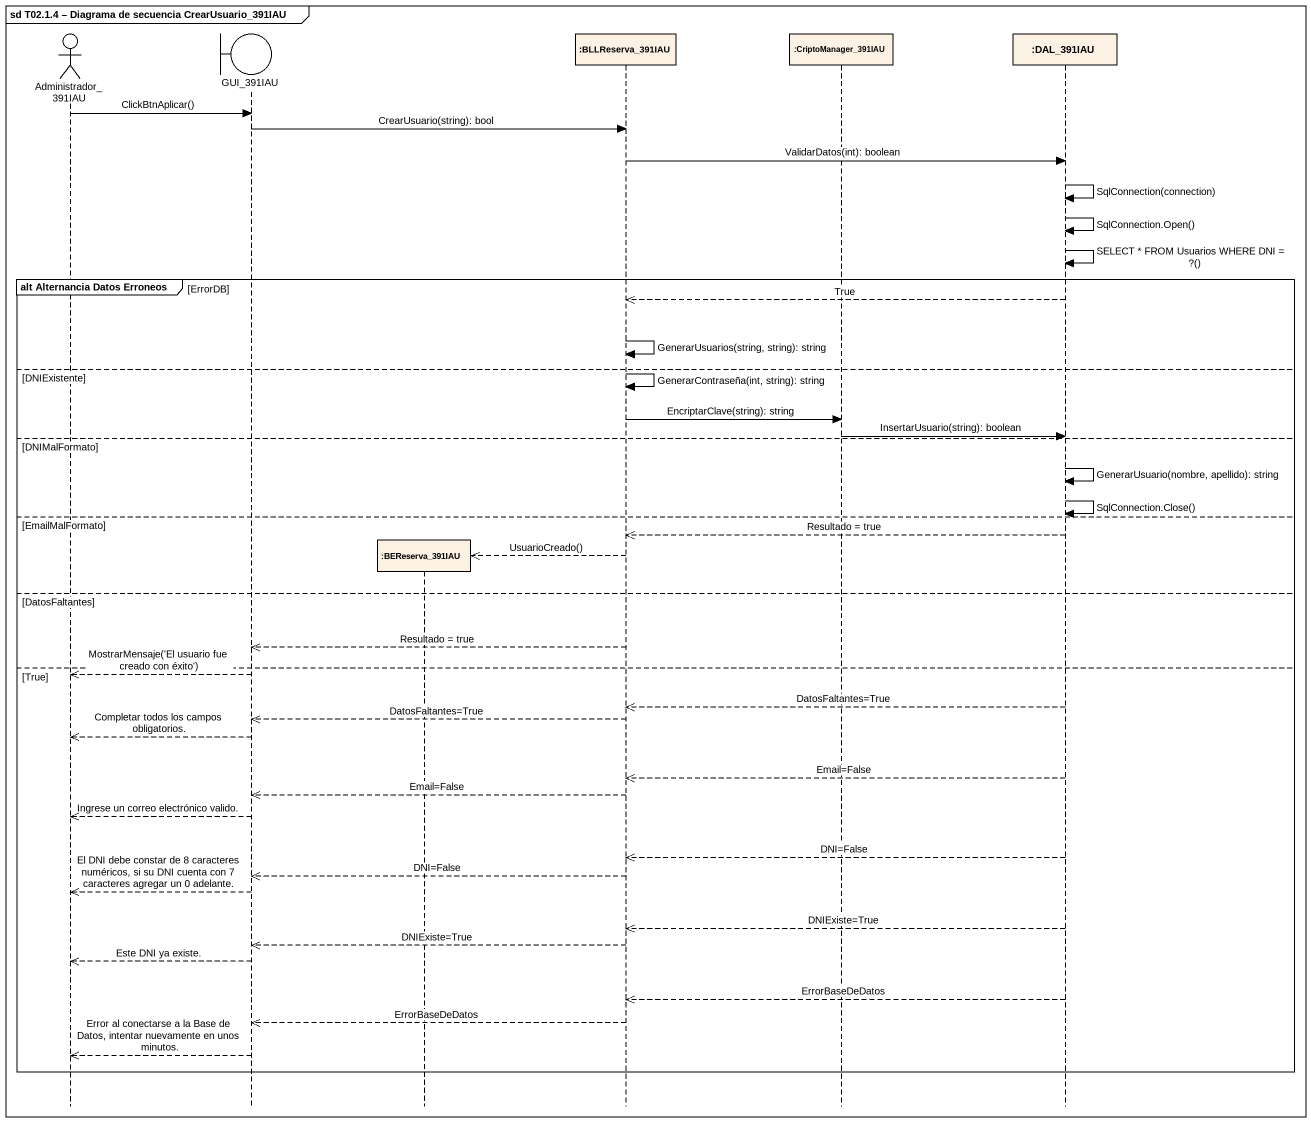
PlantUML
@startuml
mainframe sd T02.1.4 – Diagrama de secuencia CrearUsuario_391IAU
hide footbox
actor Administrador_391IAU
boundary GUI_391IAU
participant ":BEReserva_391IAU" as BEReserva_391IAU
participant ":BLLReserva_391IAU" as BLLReserva_391IAU
participant ":CriptoManager_391IAU" as CriptoManager_391IAU
participant ":DAL_391IAU" as DAL_391IAU

Administrador_391IAU -> GUI_391IAU : ClickBtnAplicar()
GUI_391IAU -> BLLReserva_391IAU : CrearUsuario(string): bool
BLLReserva_391IAU -> DAL_391IAU : ValidarDatos(int): boolean
DAL_391IAU -> DAL_391IAU : SqlConnection(connection)
DAL_391IAU -> DAL_391IAU : SqlConnection.Open()
DAL_391IAU -> DAL_391IAU : SELECT * FROM Usuarios WHERE DNI = ?()
group alt Alternancia Datos Erroneos [ErrorDB]
  DAL_391IAU -->> BLLReserva_391IAU : True
  BLLReserva_391IAU -> BLLReserva_391IAU : GenerarUsuarios(string, string): string
else DNIExistente
  BLLReserva_391IAU -> BLLReserva_391IAU : GenerarContraseña(int, string): string
  BLLReserva_391IAU -> CriptoManager_391IAU : EncriptarClave(string): string
  CriptoManager_391IAU -> DAL_391IAU : InsertarUsuario(string): boolean
else DNIMalFormato
  DAL_391IAU -> DAL_391IAU : GenerarUsuario(nombre, apellido): string
  DAL_391IAU -> DAL_391IAU : SqlConnection.Close()
else EmailMalFormato
  DAL_391IAU -->> BLLReserva_391IAU : Resultado = true
  BLLReserva_391IAU -->> BEReserva_391IAU ** : UsuarioCreado()
else DatosFaltantes
  BLLReserva_391IAU -->> GUI_391IAU : Resultado = true
else True
  GUI_391IAU -->> Administrador_391IAU : MostrarMensaje('El usuario fue creado con éxito')
  DAL_391IAU -->> BLLReserva_391IAU : DatosFaltantes=True
  BLLReserva_391IAU -->> GUI_391IAU : DatosFaltantes=True
  GUI_391IAU -->> Administrador_391IAU : Completar todos los campos obligatorios.
  DAL_391IAU -->> BLLReserva_391IAU : Email=False
  BLLReserva_391IAU -->> GUI_391IAU : Email=False
  GUI_391IAU -->> Administrador_391IAU : Ingrese un correo electrónico valido.
  DAL_391IAU -->> BLLReserva_391IAU : DNI=False
  BLLReserva_391IAU -->> GUI_391IAU : DNI=False
  GUI_391IAU -->> Administrador_391IAU : El DNI debe constar de 8 caracteres numéricos, si su DNI cuenta con 7 caracteres agregar un 0 adelante.
  DAL_391IAU -->> BLLReserva_391IAU : DNIExiste=True
  BLLReserva_391IAU -->> GUI_391IAU : DNIExiste=True
  GUI_391IAU -->> Administrador_391IAU : Este DNI ya existe.
  DAL_391IAU -->> BLLReserva_391IAU : ErrorBaseDeDatos
  BLLReserva_391IAU -->> GUI_391IAU : ErrorBaseDeDatos
  GUI_391IAU -->> Administrador_391IAU : Error al conectarse a la Base de Datos, intentar nuevamente en unos minutos.
end
@enduml
